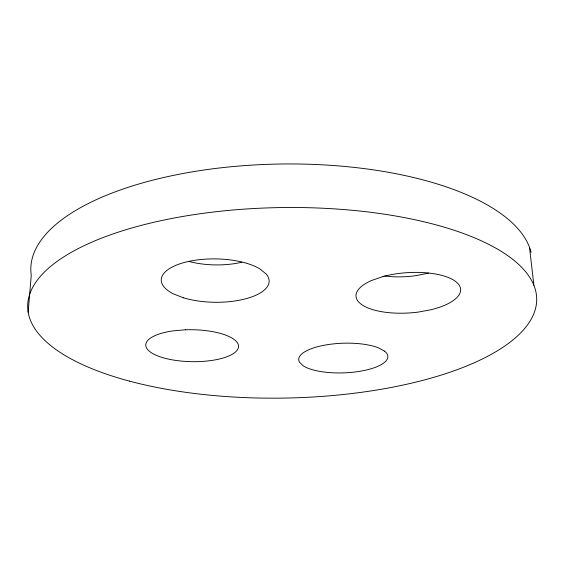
<?xml version="1.0" encoding="UTF-8"?>
<svg xmlns="http://www.w3.org/2000/svg" width="563" height="563" viewBox="0 0 563 563"><rect width="100%" height="100%" fill="white"/><g stroke="black" fill="none" stroke-linecap="round" stroke-linejoin="round"><path stroke-width="0.84" d="M28.15 312.184L31.254 275.272A250.809 101.917 -0.9 0 1 261.542 164.586A250.809 101.917 -0.9 0 1 531.113 252.414M428.52 273.118L416.296 275.596A51.641 21.563 -4.1 0 1 384.747 276.011M529.494 247.248L533.907 285.364M241.766 262.245A53.119 23.167 0.9 0 1 189.098 261.492M383.051 276.532L371.714 280.423A52.429 20.169 -3.8 0 0 362.108 304.886A52.429 20.169 -3.8 0 0 418.823 312.008L431.237 309.678A52.429 20.169 -3.8 0 0 454.77 280.881A52.429 20.169 -3.8 0 0 383.051 276.532M185.354 329.798L173.256 330.847A46.405 15.975 0.9 0 0 161.609 357.301A46.405 15.975 0.9 0 0 236.671 350.812A46.405 15.975 0.9 0 0 185.354 329.798M183.411 297.785L173.488 293.907A53.949 21.69 0.7 0 1 182.658 262.942A53.949 21.69 0.7 0 1 259.48 268.664L266.039 273.871A53.949 21.69 0.7 0 1 247.446 298.313A53.949 21.69 0.7 0 1 183.411 297.785M384.529 351.136L378.61 347.892A44.576 14.835 -2 0 0 324.816 345.126A44.576 14.835 -2 0 0 299.607 362.375L303.309 365.873A44.576 14.835 -2 0 0 361.559 371.003A44.576 14.835 -2 0 0 384.529 351.136M129.342 381.088A254.546 95.274 -0.9 0 0 534.85 310.875A254.546 95.274 -0.9 0 0 182.342 216.537A254.546 95.274 -0.9 0 0 129.342 381.088"/></g></svg>
